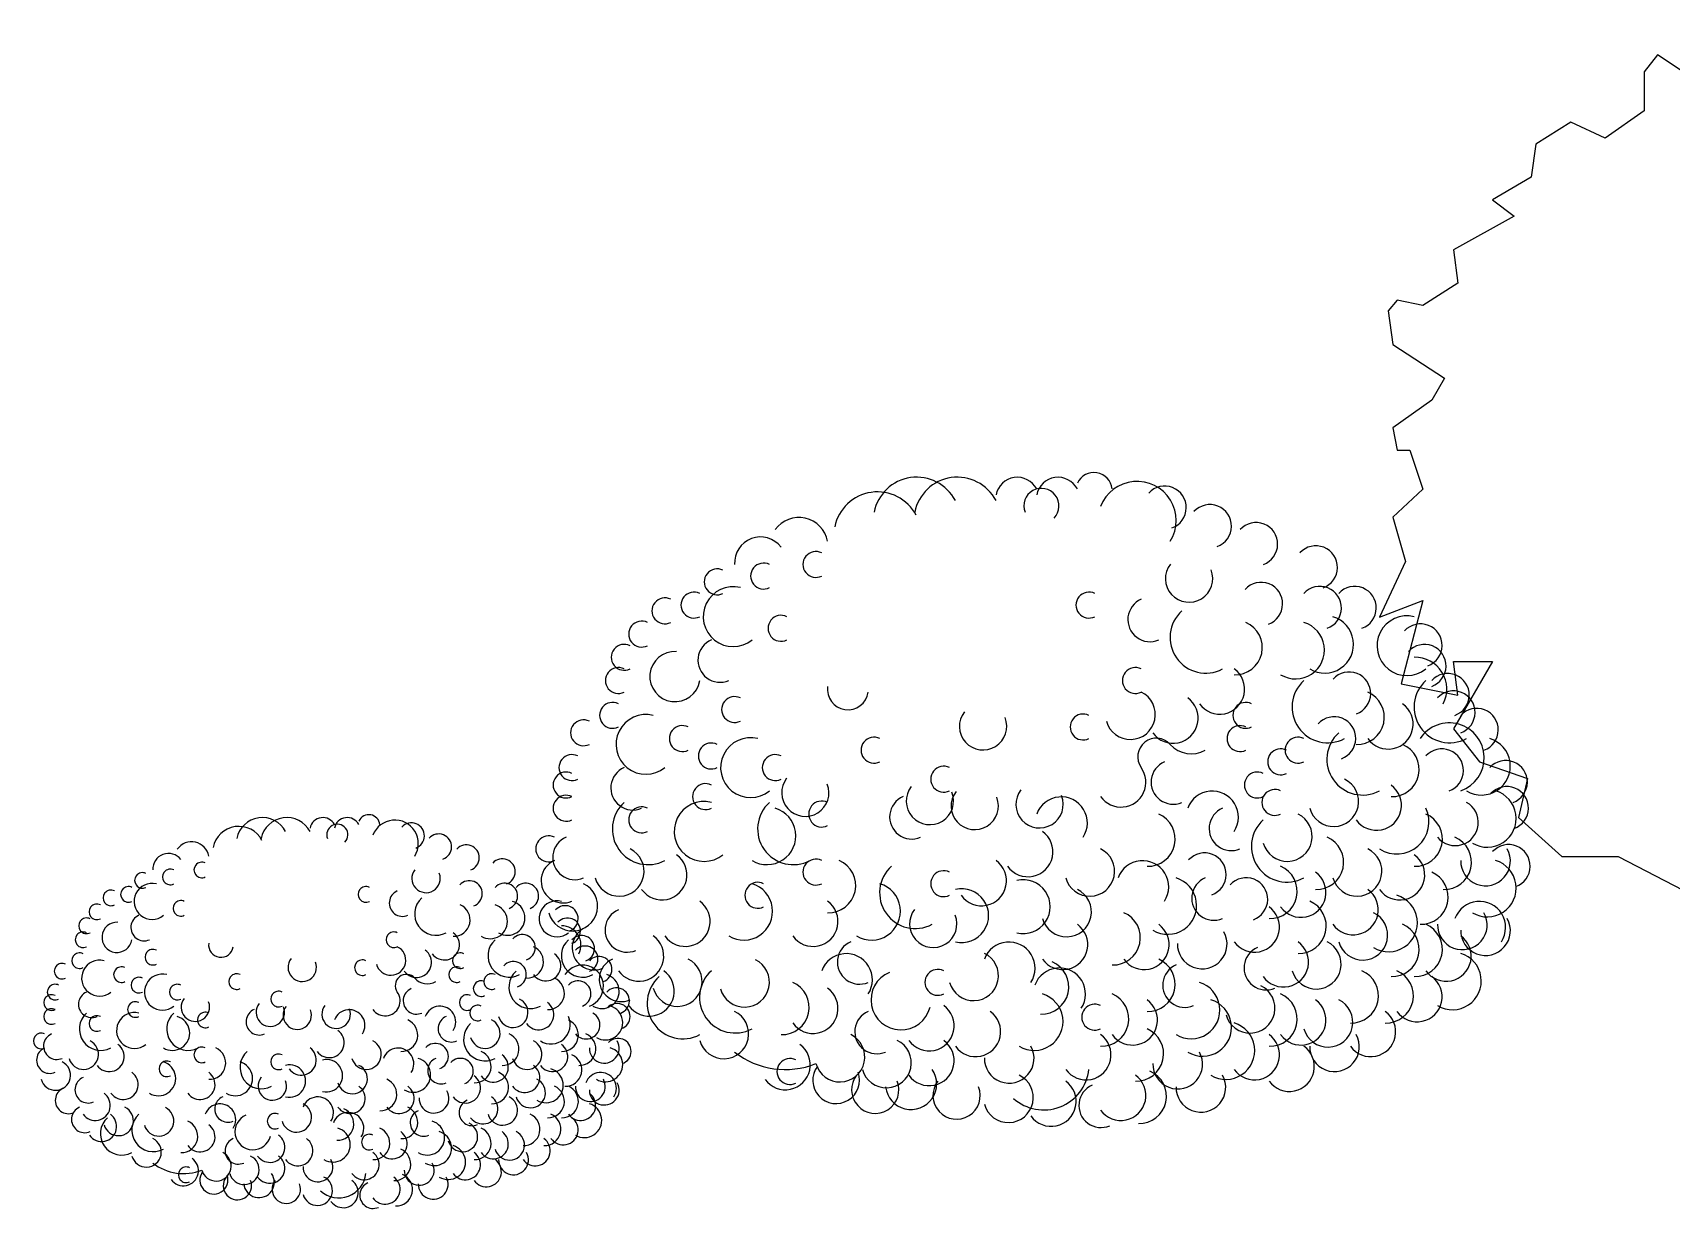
# Model space of a CAD drawing. Header units: metres. Extents: x -208167 to 103314, y -235023 to -104369.
# Drawn here: x -90151 to -83508, y -235023 to -230253 of the extents above; entities that cross this region are included whole.
import ezdxf

# ---------------------------------------------------------------- set-up
doc = ezdxf.new("R2010")
doc.units = ezdxf.units.M
doc.layers.add('LH', color=94, linetype='Continuous')

# ---------------------------------------------------------------- blocks, each defined once
blk = doc.blocks.new('LIM24')
for centre, radius, start, end in [((-100.7, 681.8), 48.27, 27.61, 168.64), ((-55.65, 681.8), 48.27, 27.61, 168.64), ((10.79, 705.84), 24.14, 27.61, 168.64), ((55.84, 705.84), 24.14, 27.61, 168.64), ((95.66, 714.97), 20.29, 5.83, 155.26), ((-144.18, 665.53), 48.27, 27.61, 168.64), ((37.44, 698.31), 19.44, 316.27, 201.13), ((143.38, 682.03), 43.35, 328.15, 158.76), ((174.02, 696.37), 23.9, 289.69, 137.74), ((224.15, 675.89), 23.9, 289.69, 137.74), ((-231.23, 653.15), 32.29, 10.72, 144.24), ((275.25, 655.91), 23.9, 289.69, 137.74), ((-273.77, 635.14), 28.77, 37.67, 183.41), ((341.5, 630.17), 23.9, 289.69, 137.74), ((-212.38, 633.43), 14.38, 63.42, 296.58), ((-321.79, 614.14), 14.38, 63.42, 296.58), ((-270.3, 620.57), 14.38, 63.42, 296.58), ((201, 617.76), 26.2, 142.15, 21.6), ((-347.53, 588.41), 14.38, 63.42, 296.58), ((-304.1, 575.54), 33.16, 75.93, 309.14), ((90.1, 588.41), 14.38, 63.42, 296.58), ((280.77, 589.71), 23.9, 289.69, 137.74), ((345.91, 585.2), 23.9, 289.69, 137.74), ((384.53, 585.2), 23.9, 289.69, 137.74), ((-379.71, 581.98), 14.38, 63.42, 296.58), ((157.66, 572.33), 24.49, 113.18, 293.25), ((219.49, 552.55), 39.54, 131.91, 298.12), ((-405.45, 556.26), 14.38, 63.42, 296.58), ((-251, 562.69), 14.38, 63.42, 296.58), ((252.02, 541.39), 30.16, 268.05, 66.87), ((319.05, 538.54), 31.93, 238.74, 73.3), ((351.23, 544.97), 31.93, 238.74, 73.3), ((442.45, 543.39), 33.16, 75.93, 309.14), ((457.45, 543.74), 23.9, 289.69, 137.74), ((-424.76, 530.54), 14.38, 63.42, 296.58), ((-318.58, 527.32), 24.49, 113.18, 293.25), ((461.76, 520.89), 23.9, 289.69, 137.74), ((-368.57, 509.2), 27.82, 86.44, 350.92), ((451.17, 495.17), 35.38, 332.97, 91.08), ((-431.2, 504.81), 14.38, 63.42, 296.58), ((141.59, 504.81), 14.38, 63.42, 296.58), ((234.9, 495.17), 27.67, 215.52, 54.43), ((378.31, 490.4), 23.9, 289.69, 137.74), ((487.5, 488.74), 23.9, 289.69, 137.74), ((-176.98, 495.18), 22.75, 171.92, 351.83), ((136.01, 467.11), 27.59, 195.38, 64.19), ((354.64, 475.38), 39.54, 131.91, 298.12), ((387.17, 464.22), 30.16, 268.05, 66.87), ((489.79, 475.38), 39.54, 131.91, 298.12), ((493.94, 469.44), 23.9, 289.69, 137.74), ((-437.63, 466.23), 14.38, 63.42, 296.58), ((-302.48, 472.66), 14.38, 63.42, 296.58), ((183.41, 463.01), 27.67, 215.52, 54.43), ((263.87, 466.23), 14.38, 63.42, 296.58), ((421.54, 456.58), 27.67, 215.52, 54.43), ((519.68, 450.15), 23.9, 289.69, 137.74), ((-469.81, 446.94), 14.38, 63.42, 296.58), ((-400.64, 434.07), 33.16, 75.93, 309.14), ((-360.4, 440.51), 14.38, 63.42, 296.58), ((-27.21, 454.09), 26.2, 142.15, 21.6), ((83.66, 453.37), 14.38, 63.42, 296.58), ((257.43, 440.51), 14.38, 63.42, 296.58), ((361.75, 440.75), 23.9, 289.69, 137.74), ((489.27, 419.2), 38.72, 289.18, 146.61), ((-284.8, 408.34), 33.16, 75.93, 309.14), ((-148.02, 427.65), 14.38, 63.42, 296.58), ((164.81, 420.34), 20.63, 41.76, 215.52), ((321.79, 427.65), 14.38, 63.42, 296.58), ((393.25, 417.51), 39.54, 131.91, 298.12), ((524.99, 409.92), 31.93, 238.74, 73.3), ((-482.68, 408.35), 14.38, 63.42, 296.58), ((-328.22, 421.21), 14.38, 63.42, 296.58), ((-257.43, 408.35), 14.38, 63.42, 296.58), ((203.51, 454.89), 31.25, 221.76, 299.33), ((302.48, 414.78), 14.38, 63.42, 296.58), ((425.79, 406.34), 30.16, 268.05, 66.87), ((481.07, 405.14), 23.9, 289.69, 137.74), ((-489.12, 389.06), 14.38, 63.42, 296.58), ((-415.12, 385.84), 24.49, 113.18, 293.25), ((-70.79, 395.49), 14.38, 63.42, 296.58), ((125.5, 392.28), 27.67, 215.52, 35.52), ((183.41, 392.27), 24.49, 113.18, 293.25), ((276.74, 389.06), 14.38, 63.42, 296.58), ((551.86, 392.28), 23.9, 289.69, 137.74), ((-334.66, 376.2), 14.38, 63.42, 296.58), ((-224.13, 380.53), 26.2, 142.15, 21.6), ((-86.1, 371.34), 26.2, 142.15, 21.6), ((-36.41, 365.82), 26.2, 142.15, 21.6), ((35.37, 367.66), 26.2, 142.15, 21.6), ((226.71, 353.39), 28.96, 326.99, 159.92), ((296.05, 369.77), 14.38, 63.42, 296.58), ((361.26, 370.65), 27.59, 195.38, 64.19), ((408.67, 366.55), 27.67, 215.52, 54.43), ((531.43, 352.05), 31.93, 238.74, 73.3), ((553.15, 363.51), 23.9, 289.69, 137.74), ((-489.12, 363.34), 14.38, 63.42, 296.58), ((-398.35, 340.34), 39.54, 131.91, 298.12), ((-405.45, 350.48), 14.38, 63.42, 296.58), ((-336.28, 337.61), 33.16, 75.93, 309.14), ((-266.61, 332.75), 31.93, 238.74, 73.3), ((-237.45, 340.34), 39.54, 131.91, 298.12), ((-205.94, 356.91), 14.38, 63.42, 296.58), ((-106.2, 353.69), 24.49, 113.18, 293.25), ((59.38, 346.96), 28.96, 326.99, 159.92), ((247.76, 340.82), 24.49, 113.18, 293.25), ((431.2, 348.19), 35.57, 237.12, 25.21), ((495.92, 347.49), 25.55, 219.64, 60.7), ((155.48, 329.17), 30.16, 268.05, 66.87), ((309.59, 321.05), 39.54, 131.91, 298.12), ((309.78, 332.07), 27.59, 195.38, 64.19), ((451.53, 329.17), 30.16, 268.05, 66.87), ((-508.43, 318.32), 14.38, 63.42, 296.58), ((-479.48, 308.67), 24.49, 113.18, 293.25), ((-479.48, 308.67), 24.49, 113.18, 293.25), ((22.52, 315.11), 27.67, 215.52, 54.43), ((342.12, 303.45), 30.16, 268.05, 66.87), ((483.71, 303.45), 30.16, 268.05, 66.87), ((-430.34, 293.48), 27.59, 195.38, 64.19), ((-382.93, 289.38), 27.67, 215.52, 54.43), ((90.96, 293.48), 27.59, 195.38, 64.19), ((218.19, 289.95), 23.9, 289.69, 137.74), ((387.01, 293.48), 27.59, 195.38, 64.19), ((434.41, 289.38), 27.67, 215.52, 54.43), ((529.48, 304.89), 27.5, 178.8, 29.25), ((554.99, 299.15), 23.9, 289.69, 137.74), ((-492.35, 282.95), 24.49, 113.18, 293.25), ((-492.35, 282.95), 24.49, 113.18, 293.25), ((-212.38, 292.6), 14.38, 63.42, 296.58), ((-198.48, 277.73), 30.16, 268.05, 66.87), ((-102.3, 269.6), 39.54, 131.91, 298.12), ((-70.79, 279.74), 14.38, 63.42, 296.58), ((-28.97, 282.95), 27.67, 215.52, 54.43), ((149.48, 276.22), 28.96, 326.99, 159.92), ((290.63, 271.29), 30.16, 268.05, 66.87), ((325, 270.09), 27.67, 215.52, 54.43), ((457.96, 264.86), 30.16, 268.05, 66.87), ((531.43, 274.88), 31.93, 238.74, 73.3), ((-481.82, 254.9), 27.59, 195.38, 64.19), ((-292.35, 249.15), 31.93, 238.74, 73.3), ((-276.74, 266.88), 14.38, 63.42, 296.58), ((-150.76, 249.15), 31.93, 238.74, 73.3), ((-50.83, 244.37), 29.8, 256.23, 103.77), ((17.36, 254.23), 29.8, 256.23, 103.77), ((65.22, 248.47), 27.59, 195.38, 64.19), ((177.46, 255.59), 31.93, 238.74, 73.3), ((228.46, 263.66), 24.49, 113.18, 293.25), ((264.2, 262.37), 23.9, 289.69, 137.74), ((382.92, 250.8), 27.67, 215.52, 54.43), ((-357.19, 237.94), 27.67, 215.52, 54.43), ((-215.6, 237.94), 27.67, 215.52, 54.43), ((322.81, 232.71), 30.16, 268.05, 66.87), ((422.02, 236.29), 31.93, 238.74, 73.3), ((522.75, 231.21), 28.96, 326.99, 159.92), ((-421.56, 228.36), 24.49, 113.18, 293.25), ((-82.42, 235.25), 26.2, 142.15, 21.6), ((116.87, 219.85), 30.16, 268.05, 66.87), ((273.51, 231.51), 27.67, 215.52, 54.43), ((393.44, 222.75), 27.59, 195.38, 64.19), ((503.74, 234.15), 27.5, 178.8, 29.25), ((529.48, 227.72), 27.5, 178.8, 29.25), ((-457.94, 208.65), 24.49, 113.18, 293.25), ((-408.68, 199.35), 27.67, 215.52, 54.43), ((61.13, 212.21), 27.67, 215.52, 54.43), ((151.24, 212.21), 27.67, 215.52, 54.43), ((215.58, 212.89), 27.5, 178.8, 29.25), ((425.79, 206.99), 30.16, 268.05, 66.87), ((451.53, 206.99), 30.16, 268.05, 66.87), ((485.9, 199.35), 27.67, 215.52, 54.43), ((-178.74, 173.33), 28.96, 326.99, 159.92), ((-164.12, 192.92), 24.49, 113.18, 293.25), ((-37.76, 177.73), 27.59, 195.38, 64.19), ((1.46, 186.19), 28.96, 326.99, 159.92), ((286.38, 186.49), 24.49, 113.18, 293.25), ((305.69, 192.92), 27.67, 215.52, 54.43), ((341.95, 190.59), 27.59, 195.38, 64.19), ((492.82, 171.99), 31.93, 238.74, 73.3), ((-427.99, 173.63), 24.49, 113.18, 293.25), ((-397, 160.64), 27.67, 215.52, 54.43), ((-365.98, 171.3), 27.59, 195.38, 64.19), ((-301.81, 153.85), 39.54, 131.91, 298.12), ((-291.49, 170.61), 27.59, 195.38, 64.19), ((-77.23, 170.42), 14.38, 63.42, 296.58), ((57.33, 157.46), 28.96, 326.99, 159.92), ((37.59, 165.39), 30.16, 268.05, 66.87), ((155.48, 168.4), 30.16, 268.05, 66.87), ((196.28, 167.19), 24.49, 113.18, 293.25), ((380.74, 155.54), 30.16, 268.05, 66.87), ((419.35, 155.54), 30.16, 268.05, 66.87), ((-359.73, 147.42), 39.54, 131.91, 298.12), ((-249.97, 142.68), 30.16, 268.05, 66.87), ((-215.6, 141.48), 27.67, 215.52, 54.43), ((-118.17, 150.94), 33.16, 112.84, 346), ((203.21, 139.83), 31.93, 238.74, 73.3), ((268.53, 141.77), 27.59, 195.38, 64.19), ((453.72, 154.34), 27.67, 215.52, 54.43), ((29.44, 126.97), 31.93, 238.74, 73.3), ((96.54, 131.83), 14.38, 63.42, 296.58), ((104, 129.82), 30.16, 268.05, 66.87), ((138.36, 128.62), 27.67, 215.52, 54.43), ((216.08, 120.54), 31.93, 238.74, 73.3), ((290.63, 129.82), 30.16, 268.05, 66.87), ((325, 128.62), 27.67, 215.52, 54.43), ((354.83, 126.28), 27.59, 195.38, 64.19), ((-314.49, 113.42), 27.59, 195.38, 64.19), ((-144.82, 115.75), 24.49, 113.18, 293.25), ((-86.89, 122.18), 27.67, 215.52, 54.43), ((-35.4, 115.75), 27.67, 215.52, 54.43), ((402.23, 115.75), 27.67, 215.52, 54.43), ((-185.78, 87.7), 27.59, 195.38, 64.19), ((86.88, 90.03), 27.67, 215.52, 54.43), ((142.61, 91.23), 30.16, 268.05, 66.87), ((241.82, 94.82), 31.93, 238.74, 73.3), ((273.51, 90.03), 27.67, 215.52, 54.43), ((362.15, 99.1), 27.5, 178.8, 29.25), ((-246.29, 164.86), 91.02, 231.88, 291.87), ((-246.27, 79.01), 27.67, 215.52, 54.43), ((-134.29, 81.27), 27.59, 195.38, 64.19), ((-86.89, 83.6), 27.67, 215.52, 54.43), ((1.75, 86.24), 27.5, 178.8, 29.25), ((188.39, 79.81), 27.5, 178.8, 29.25), ((312.13, 77.17), 27.67, 215.52, 54.43), ((-241.14, 71.62), 14.38, 63.42, 296.58), ((-190.02, 61.99), 25.86, 143.52, 20.23), ((-107, 57.88), 28.34, 186.52, 34.57), ((39.94, 79.54), 50.47, 228.4, 353.65), ((-146.64, 51.45), 26.2, 142.15, 21.6), ((-56.54, 45.02), 26.2, 142.15, 21.6), ((0.86, 42.69), 27.59, 195.38, 64.19), ((48.26, 38.58), 27.67, 215.52, 54.43), ((103.39, 34.08), 24.49, 113.18, 293.25), ((125.49, 45.02), 27.67, 215.52, 54.43), ((145.86, 44.24), 30.16, 268.05, 66.87), ((214.13, 54.09), 27.5, 178.8, 29.25)]:
    blk.add_arc(centre, radius, start, end)
blk = doc.blocks.new('SHRUB09')
for points in [[(-2.25, 20.29), (-2.42, 19.27), (-2.78, 20.06), (-3.3, 20.51), (-3.57, 20.06), (-3.83, 20.06), (-4.45, 20.29), (-4.8, 20.4), (-5.33, 19.84), (-6.39, 19.95), (-6.91, 20.29), (-7.18, 19.95), (-7.18, 19.16), (-7.97, 18.6), (-8.67, 18.93), (-9.38, 18.48), (-9.47, 17.81), (-10.26, 17.35), (-9.82, 17.02), (-11.05, 16.34), (-10.96, 15.66), (-11.67, 15.21), (-12.19, 15.32), (-12.37, 15.1), (-12.28, 14.42), (-11.23, 13.74), (-11.49, 13.29), (-12.28, 12.73), (-12.19, 12.28), (-11.93, 12.28), (-11.67, 11.49), (-12.28, 10.92), (-12.02, 10.02), (-12.55, 8.89), (-11.67, 9.23), (-12.11, 7.54), (-10.96, 7.31), (-11.05, 7.99), (-10.26, 7.99), (-11.05, 6.63), (-10.52, 5.96), (-9.55, 5.62), (-9.73, 4.83), (-8.85, 4.04), (-7.71, 4.04), (-6.39, 3.36), (-5.42, 3.81), (-3.74, 3.36), (-3.22, 2.34), (-2.51, 3.36), (-0.84, 3.92), (-0.58, 3.59), (-0.14, 4.6), (0.13, 3.59), (1.1, 3.36), (1.71, 4.15), (3.21, 3.7), (3.83, 3.02), (4.88, 3.59), (6.11, 3.25), (7.44, 3.59), (8.49, 3.59), (9.28, 4.15), (10.08, 4.94), (9.81, 5.62), (9.72, 6.97), (10.16, 7.54), (10.08, 8.21), (10.69, 9.23), (11.22, 11.82), (10.78, 12.61), (10.6, 12.39), (10.25, 12.84), (10.6, 13.52), (10.52, 14.31), (10.52, 15.77), (10.52, 16.34), (9.72, 16.45), (9.72, 16.9), (7.88, 17.47), (7.26, 19.16), (6.73, 18.93), (5.94, 19.5), (5.32, 19.39), (5.23, 19.39), (4.71, 19.5), (4.27, 19.05), (3.83, 20.4), (2.77, 19.61), (2.07, 20.06), (1.45, 19.61), (1.63, 19.27), (0.92, 18.37), (0.13, 19.5), (-0.14, 20.51), (-0.84, 20.74), (-1.46, 20.4), (-1.37, 19.95), (-2.16, 20.29)], [(-5.57, 3.73), (-4.57, 2.66), (-3.99, 2.02), (-3.61, 1.17), (-3.07, 0.3)], [(2.25, 3.94), (1.21, 2.77), (0.8, 1.81), (0.51, 0.58), (0.43, 0.3)], [(2.59, 3.83), (1.88, 3.03), (1.38, 2.39), (1.05, 1.49), (0.8, 0.3)], [(-5.9, 3.57), (-4.32, 1.91), (-3.82, 0.85), (-3.4, 0.3)], [(-2.07, 3.46), (-1.45, 2.34), (-1.16, 1.17), (-1.03, 0.3)], [(-1.74, 3.57), (-1.24, 2.66), (-0.95, 1.91), (-0.78, 0.9), (-0.65, 0.3)], [(3.58, 3.3), (2.84, 2.61), (2.42, 1.86), (2.17, 0.85), (2.01, 0.46), (1.93, 0.24)], [(3.79, 3.03), (3.17, 2.39), (2.88, 1.91), (2.63, 1.06), (2.34, 0.3)]]:
    blk.add_lwpolyline(points)

msp = doc.modelspace()

# ---------------------------------------------------------------- block references
at = {"layer": 'LH'}
for name, p, xscale, yscale, zscale in [('SHRUB09', (-82181.09, -234401.06), 200, 200, 200), ('LIM24', (-86198.57, -234727.28), 3.66, 3.66, 3.66), ('LIM24', (-88998.87, -235041.33), 2.2, 2.2, 2.2)]:
    msp.add_blockref(name, p, dxfattribs=dict(at, xscale=xscale, yscale=yscale, zscale=zscale))

doc.saveas('drawing.dxf')
